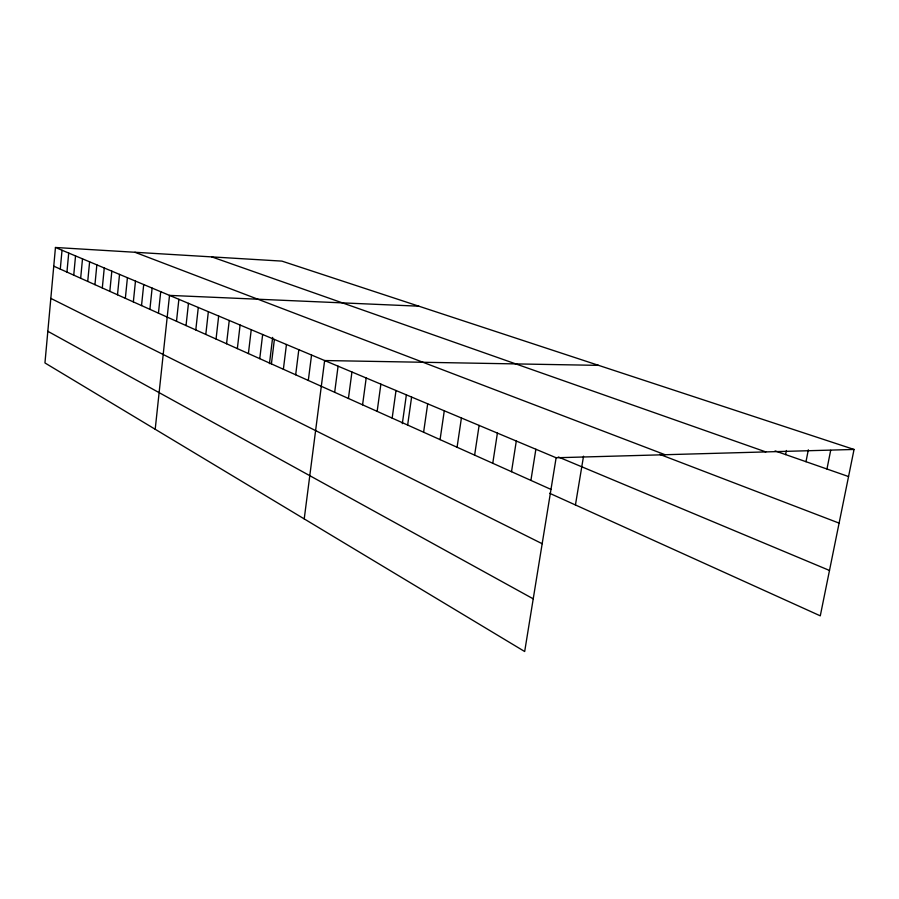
<?xml version="1.0" encoding="UTF-8"?>
<svg xmlns="http://www.w3.org/2000/svg" width="899" height="899" viewBox="0 0 899 899"><rect width="100%" height="100%" fill="white"/><g stroke="black" fill="none" stroke-linecap="round" stroke-linejoin="round"><path stroke-width="1.35" d="M55.457 247.483L44.95 362.949L524.679 651.517L556.121 457.76L55.457 247.483L281.915 261.115L854.05 449.455L820.281 615.837L549.66 493.293M60.289 269.104L62.02 250.237M66.942 272.094L68.717 253.046M73.74 275.139L75.538 255.923M80.663 278.252L82.506 258.845M87.731 281.421L89.608 261.823M94.946 284.657L96.856 264.868M102.306 287.972L104.262 267.981M109.824 291.343L111.824 271.15M117.499 294.793L119.533 274.397M125.343 298.311L127.422 277.712M133.344 301.907L135.479 281.095M141.536 305.581L143.705 284.545M149.897 309.335L152.122 288.085M158.449 313.178L160.719 291.692M155.201 429.273L169.518 295.389L418.833 306.188M176.496 321.28L178.879 299.322M186.037 325.562L188.464 303.345M195.791 329.944L198.286 307.469M205.804 334.428L208.354 311.695M216.052 339.035L218.671 316.032M226.559 343.755L229.245 320.471M237.347 348.598L240.1 325.033M248.405 353.565L251.237 329.708M259.755 358.656L262.654 334.507M269.464 363.646L272.655 337.406M271.408 363.893L274.386 339.44M283.376 369.264L286.444 344.497M295.681 374.793L298.816 349.7M308.312 380.457L311.548 355.038M304.222 518.914L324.629 360.533L598.622 365.365M334.675 392.301L338.08 366.185M348.419 398.471L351.936 372.006M362.578 404.82L366.196 377.996M377.153 411.371L380.873 384.154M392.166 418.114L396.01 390.514M402.325 423.654L406.37 394.83M407.64 425.058L411.607 397.066M423.609 432.228L427.688 403.82M440.072 439.622L444.286 410.787M457.074 447.252L461.412 417.99M474.627 455.13L479.111 425.418M492.764 463.277L497.405 433.104M511.509 471.694L516.307 441.038M530.904 480.403L535.871 449.253M575.439 504.957L583.53 456.209M785.625 454.591L786.411 450.489M805.987 461.704L808.325 449.837M826.956 469.02L830.687 450.309M556.121 457.76L854.05 449.455M775.062 450.905L848.555 476.549M211.771 256.889L765.813 451.916M134.929 252.271L665.069 454.725M659.686 454.355L839.104 523.117M558.301 456.962L829.496 570.46M53.76 266.171L550.986 489.416M50.827 298.389L542.176 543.726M47.827 331.293L533.231 598.835"/></g></svg>
